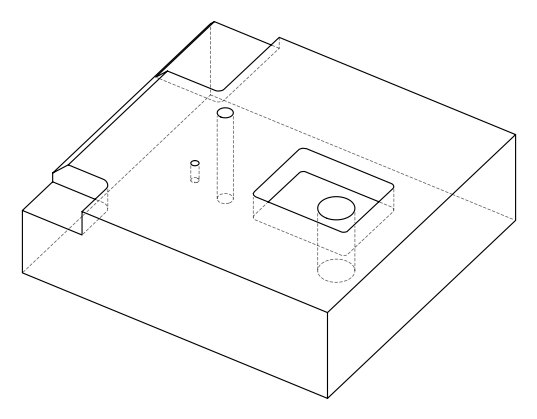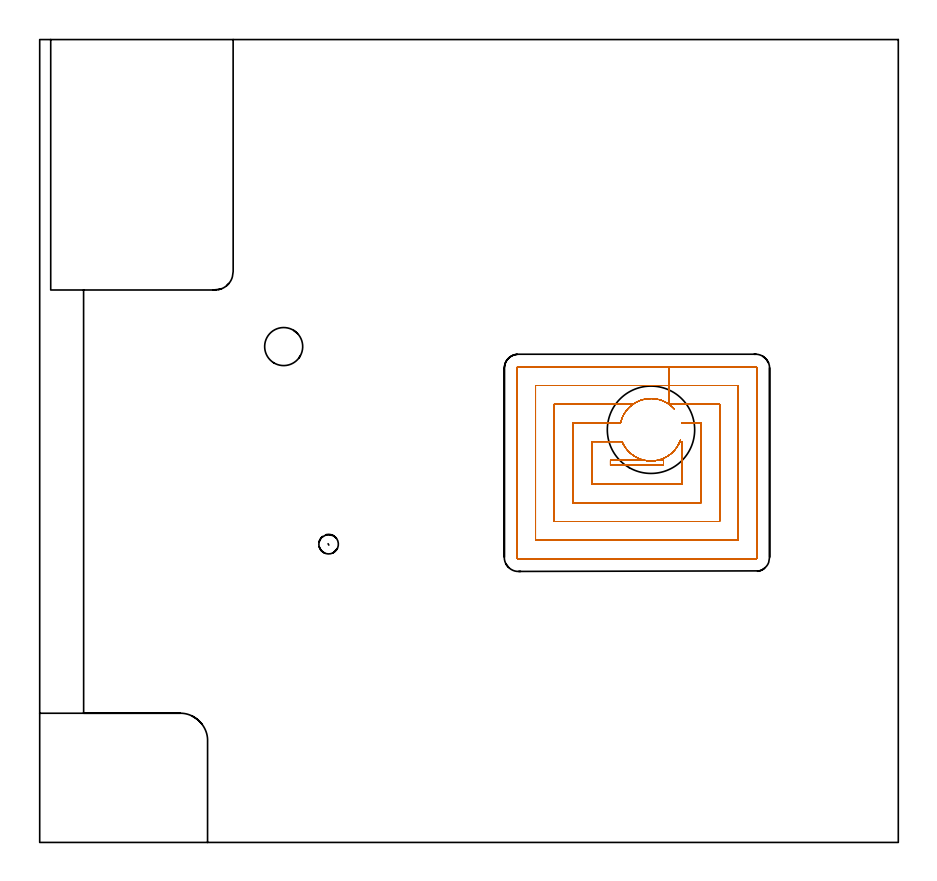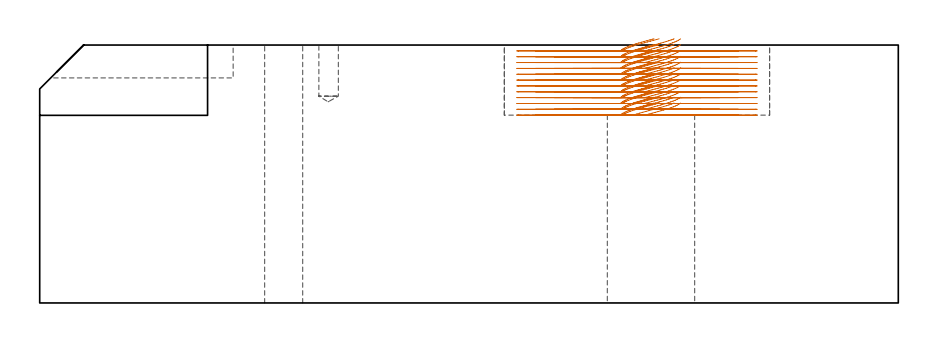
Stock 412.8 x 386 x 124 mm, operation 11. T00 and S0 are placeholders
(PLAN: 11 operations, 8 tool changes, 73.3 min)
(1 SPOT_DRILL | STEP1HOLE | NXT0321_9005460120000 | 0.05 min | 184 mm3)
(2 SPOT_DRILL_1 | STEP1POCKET | NXT0321_9005460120000 | 0.03 min | 1 mm3)
(3 DRILL_BLIND_HOLE_INTO_CENTER | STEP1HOLE | UGT0301_209 | 0.07 min | 723 mm3)
(4 GUN_DRILL_THROUGH_HOLE | STEP1HOLE | UGT0307_008 | 0.68 min | 10850 mm3)
(5 DRILL_TO_ENLARGE_THROUGH_HOLE | STEP1HOLE | UGT0301_252 | 0.53 min | 20800 mm3)
(6 INDEXABLE_INSERT_DRILL_THROUGH_HOLE_FROM_SOLID | STEP1HOLE_1 | NXT0302_036 | 0.39 min | 171719 mm3)
(7 DRILL_BLIND_HOLE_INTO_CENTER_1 | STEP1POCKET | UGT0301_209 | 0.12 min | 1752 mm3)
(8 AREA_MILL | FG_CHAMFER_SURFACE | UGT0205_001 | 15.26 min | 70843 mm3)
(9 MILL_CORNER_NOTCH_RECTANGULAR | CORNER_NOTCH_RECTANGULAR | NXT0201_012 | Follow Part, ap 4, ae 75% | 8.49 min | 154605 mm3)
(10 MILL_CORNER_NOTCH_RECTANGULAR_1 | CORNER_NOTCH_RECTANGULAR_1 | NXT0201_012 | Follow Part, ap 4, ae 75% | 10.78 min | 166346 mm3)
(11 MILL_RECTANGULAR_POCKET | POCKET_RECTANGULAR_STRAIGHT | NXT0201_011 | Follow Part, ap 3, ae 75% | 36.86 min | 400736 mm3)
(TOOL NXT0321_9005460120000 | NC Spot Drill, 142deg, 12mm, Carbide, Uncoated | D12 PA142 FL30 Z2)
(TOOL UGT0301_209 | Twist Drill 9.4 mm | D9.4 PA118 FL78 Z2)
(TOOL UGT0307_008 | Gun Drill 11 mm | D11 PA130 FL24 Z1)
(TOOL UGT0301_252 | Twist Drill 18.3 mm | D18.3 PA118 FL135 Z2)
(TOOL NXT0302_036 | Index. Insert Drill 42mm [880-D4200L50-05] | D42 PA176 FL210 Z2)
(TOOL UGT0205_001 | Chamfer Mill 20 x 3 x 45 deg. | D20 FL50 Z2)
(TOOL NXT0201_012 | ENDMILL 16mm [2P460-1600-NA 1630] | D16 FL38 Z6)
(TOOL NXT0201_011 | ENDMILL 12mm [2P460-1200-NA 1630] | D12 FL38 Z6)
(OP 11 MILL_RECTANGULAR_POCKET)
G17 G21 G94 G90
T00 M6
G54
G17 G0 G90 X308.108 Y193.625 S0 M3
G43 Z134. H1
Z127.
G94 G1 X307.76 Y192.647 Z126.722 F250.
X307.098 Y191.26 Z126.31
X306.299 Y189.947 Z125.898
X305.369 Y188.723 Z125.486
X304.32 Y187.601 Z125.075
X303.161 Y186.592 Z124.663
X301.905 Y185.706 Z124.251
X300.565 Y184.953 Z123.839
X299.155 Y184.342 Z123.427
X298.635 Y184.169 Z123.281
X298.115 Y183.996 Z123.134
X296.813 Y183.679 Z122.775
X295.488 Y183.478 Z122.416
X294.15 Y183.397 Z122.057
X292.811 Y183.435 Z121.698
X291.48 Y183.592 Z121.338
X290.943 Y183.7 Z121.192
X274.4 F500.
Y181.3
X299.9
Y183.7
X296.869
G0 X297.815 Y183.925 Z127.
G1 X296.66 Y183.649 Z126.682 F250.
X295.178 Y183.449 Z126.281
X293.683 Y183.396 Z125.88
X292.191 Y183.493 Z125.479
X290.716 Y183.737 Z125.079
X289.272 Y184.127 Z124.678
X287.874 Y184.659 Z124.277
X286.536 Y185.326 Z123.877
X285.271 Y186.124 Z123.476
X284.091 Y187.043 Z123.075
X283.009 Y188.075 Z122.674
X282.034 Y189.209 Z122.274
X281.409 Y190.096 Z121.983
X281.106 Y190.553 Z121.836
X280.646 Y191.359 Z121.587
X280.236 Y192.193 Z121.338
X280.028 Y192.7 Z121.192
X265.4 F500.
Y172.3
X308.9
Y192.7
X307.771
G0 X295.338 Y213.324 Z127.
G1 X294.808 Y213.381 Z126.857 F250.
X293.401 Y213.4 Z126.48
X291.998 Y213.287 Z126.103
X290.612 Y213.044 Z125.726
X289.255 Y212.671 Z125.349
X287.938 Y212.173 Z124.972
X286.675 Y211.554 Z124.595
X285.474 Y210.82 Z124.217
X284.348 Y209.976 Z123.84
X283.939 Y209.612 Z123.694
X283.529 Y209.248 Z123.547
X282.581 Y208.253 Z123.179
X281.729 Y207.177 Z122.811
X280.977 Y206.027 Z122.443
X280.335 Y204.813 Z122.075
X279.805 Y203.545 Z121.706
X279.394 Y202.235 Z121.338
X279.273 Y201.7 Z121.192
X256.4 F500.
Y163.3
X317.9
Y201.7
X308.531
G0 X305.021 Y208.455 Z127.
G1 X304.614 Y208.911 Z126.836 F250.
X303.571 Y209.878 Z126.455
X302.442 Y210.741 Z126.074
X301.236 Y211.494 Z125.693
X299.964 Y212.129 Z125.312
X298.637 Y212.641 Z124.931
X298.112 Y212.795 Z124.785
X297.586 Y212.949 Z124.638
X296.076 Y213.25 Z124.225
X294.544 Y213.395 Z123.813
X293.005 Y213.382 Z123.4
X291.475 Y213.211 Z122.988
X289.971 Y212.885 Z122.576
X288.508 Y212.406 Z122.163
X287.102 Y211.78 Z121.751
X285.767 Y211.013 Z121.338
X285.318 Y210.7 Z121.192
X247.4 F500.
Y154.3
X326.9
Y210.7
X302.483
Y219.7
X238.4
Y145.3
X335.9
Y219.7
X302.483
Y228.7
X230.1
G3 X229.4 Y228. R0.7
G1 Y137.
G3 X230.1 Y136.3 R0.7
G1 X344.2
G3 X344.9 Y137. R0.7
G1 Y228.
G3 X344.2 Y228.7 R0.7
G1 X302.483
X301.483
G0 X308.108 Y193.618 Z124.192
G1 X307.76 Y192.648 Z123.915 F250.
X307.133 Y191.325 Z123.523
X306.381 Y190.069 Z123.131
X305.51 Y188.892 Z122.738
X304.528 Y187.806 Z122.346
X303.445 Y186.82 Z121.954
X302.271 Y185.945 Z121.561
X301.018 Y185.188 Z121.169
X299.697 Y184.557 Z120.777
X298.32 Y184.057 Z120.384
X297.791 Y183.915 Z120.238
X297.262 Y183.773 Z120.091
X296.99 Y183.713 Z120.016
X296.451 Y183.62 Z119.869
X295.91 Y183.527 Z119.723
X294.432 Y183.402 Z119.325
X292.949 Y183.424 Z118.928
X291.475 Y183.592 Z118.53
X290.938 Y183.7 Z118.383
X274.4 F500.
Y181.3
X299.9
Y183.7
X296.878
G0 X297.814 Y183.921 Z124.192
G1 X297.262 Y183.773 Z124.038 F250.
X296.99 Y183.713 Z123.964
X296.451 Y183.62 Z123.817
X295.91 Y183.527 Z123.67
X294.503 Y183.405 Z123.292
X293.091 Y183.415 Z122.913
X291.686 Y183.559 Z122.535
X290.3 Y183.833 Z122.156
X288.946 Y184.236 Z121.778
X287.636 Y184.765 Z121.399
X286.382 Y185.414 Z121.021
X285.194 Y186.178 Z120.642
X284.083 Y187.05 Z120.264
X283.059 Y188.022 Z119.886
X282.13 Y189.087 Z119.507
X281.463 Y190.014 Z119.201
X281.383 Y190.136 Z119.162
X281.081 Y190.593 Z119.015
X280.635 Y191.38 Z118.773
X280.236 Y192.193 Z118.53
X280.028 Y192.7 Z118.383
X265.4 F500.
Y172.3
X308.9
Y192.7
X307.771
G0 X295.339 Y213.328 Z124.192
G1 X294.126 Y213.406 Z123.866 F250.
X292.636 Y213.355 Z123.466
X291.158 Y213.155 Z123.067
X289.707 Y212.81 Z122.667
X288.297 Y212.323 Z122.267
X286.943 Y211.698 Z121.868
X285.658 Y210.942 Z121.468
X284.454 Y210.062 Z121.069
X283.529 Y209.248 Z120.738
X282.581 Y208.253 Z120.37
X281.729 Y207.177 Z120.002
X280.977 Y206.027 Z119.634
X280.335 Y204.813 Z119.266
X279.805 Y203.545 Z118.898
X279.394 Y202.235 Z118.53
X279.273 Y201.7 Z118.383
X256.4 F500.
Y163.3
X317.9
Y201.7
X308.531
G0 X305.023 Y208.456 Z124.192
G1 X304.794 Y208.724 Z124.097 F250.
X303.721 Y209.749 Z123.699
X302.552 Y210.663 Z123.302
X301.298 Y211.458 Z122.904
X299.973 Y212.125 Z122.506
X298.587 Y212.657 Z122.109
X297.156 Y213.051 Z121.711
X295.694 Y213.3 Z121.314
X294.213 Y213.405 Z120.916
X292.73 Y213.362 Z120.518
X291.258 Y213.173 Z120.121
X289.812 Y212.84 Z119.723
X288.405 Y212.366 Z119.325
X287.053 Y211.755 Z118.928
X285.768 Y211.013 Z118.53
X285.318 Y210.7 Z118.383
X247.4 F500.
Y154.3
X326.9
Y210.7
X302.482
Y219.7
X238.4
Y145.3
X335.9
Y219.7
X302.482
Y228.7
X230.1
G3 X229.4 Y228. R0.7
G1 Y137.
G3 X230.1 Y136.3 R0.7
G1 X344.2
G3 X344.9 Y137. R0.7
G1 Y228.
G3 X344.2 Y228.7 R0.7
G1 X302.482
X301.482
G0 X308.107 Y193.623 Z121.383
G1 X307.86 Y192.89 Z121.176 F250.
X307.221 Y191.486 Z120.763
X306.44 Y190.154 Z120.349
X305.527 Y188.91 Z119.936
X304.491 Y187.766 Z119.522
X303.343 Y186.735 Z119.109
X302.095 Y185.826 Z118.695
X301.626 Y185.544 Z118.548
X301.156 Y185.262 Z118.401
X300.356 Y184.851 Z118.16
X299.532 Y184.488 Z117.919
X299.017 Y184.301 Z117.772
X298.502 Y184.115 Z117.626
X297.13 Y183.745 Z117.245
X295.729 Y183.506 Z116.864
X294.312 Y183.4 Z116.483
X292.892 Y183.429 Z116.103
X291.48 Y183.592 Z115.722
X290.943 Y183.7 Z115.575
X274.4 F500.
Y181.3
X299.9
Y183.7
X296.869
G0 X297.814 Y183.932 Z121.383
G1 X297.037 Y183.724 Z121.168 F250.
X295.54 Y183.484 Z120.761
X294.026 Y183.395 Z120.355
X292.511 Y183.46 Z119.949
X291.01 Y183.676 Z119.543
X289.539 Y184.043 Z119.136
X288.112 Y184.556 Z118.73
X286.745 Y185.211 Z118.324
X285.45 Y186. Z117.917
X284.241 Y186.915 Z117.511
X283.131 Y187.948 Z117.105
X282.13 Y189.087 Z116.698
X281.359 Y190.166 Z116.343
X280.894 Y190.91 Z116.108
X280.236 Y192.193 Z115.722
X280.028 Y192.7 Z115.575
X265.4 F500.
Y172.3
X308.9
Y192.7
X307.773
G0 X295.339 Y213.321 Z121.383
G1 X294.306 Y213.402 Z121.106 F250.
X292.77 Y213.365 Z120.694
X291.245 Y213.171 Z120.282
X289.748 Y212.822 Z119.87
X288.295 Y212.322 Z119.458
X286.901 Y211.676 Z119.047
X285.58 Y210.89 Z118.635
X284.346 Y209.974 Z118.223
X283.936 Y209.61 Z118.076
X283.527 Y209.246 Z117.929
X282.58 Y208.252 Z117.561
X281.727 Y207.175 Z117.193
X280.977 Y206.025 Z116.826
X280.334 Y204.812 Z116.458
X279.805 Y203.545 Z116.09
X279.394 Y202.235 Z115.722
X279.273 Y201.7 Z115.575
X256.4 F500.
Y163.3
X317.9
Y201.7
X308.531
G0 X305.027 Y208.458 Z121.383
G1 X304.112 Y209.398 Z121.032 F250.
X302.944 Y210.377 Z120.623
X301.682 Y211.233 Z120.215
X300.34 Y211.956 Z119.806
X298.932 Y212.539 Z119.398
X297.472 Y212.977 Z118.989
X295.974 Y213.264 Z118.581
X294.456 Y213.398 Z118.173
X292.932 Y213.377 Z117.764
X291.417 Y213.201 Z117.356
X289.929 Y212.873 Z116.947
X288.481 Y212.395 Z116.539
X287.089 Y211.773 Z116.13
X285.768 Y211.013 Z115.722
X285.318 Y210.7 Z115.575
X247.4 F500.
Y154.3
X326.9
Y210.7
X302.482
Y219.7
X238.4
Y145.3
X335.9
Y219.7
X302.482
Y228.7
X230.1
G3 X229.4 Y228. R0.7
G1 Y137.
G3 X230.1 Y136.3 R0.7
G1 X344.2
G3 X344.9 Y137. R0.7
G1 Y228.
G3 X344.2 Y228.7 R0.7
G1 X302.482
X301.482
G0 X308.108 Y193.623 Z118.575
G1 X307.928 Y193.067 Z118.418 F250.
X307.32 Y191.682 Z118.013
X306.576 Y190.365 Z117.608
X305.703 Y189.13 Z117.203
X304.71 Y187.99 Z116.797
X303.608 Y186.954 Z116.392
X302.407 Y186.035 Z115.987
X301.119 Y185.242 Z115.582
X299.759 Y184.582 Z115.176
X299.247 Y184.387 Z115.03
X298.734 Y184.192 Z114.883
X297.321 Y183.788 Z114.489
X295.875 Y183.524 Z114.095
X294.41 Y183.403 Z113.701
X292.94 Y183.426 Z113.307
X291.48 Y183.592 Z112.913
X290.943 Y183.7 Z112.767
X274.4 F500.
Y181.3
X299.9
Y183.7
X296.869
G0 X297.814 Y183.928 Z118.575
G1 X297.338 Y183.792 Z118.442 F250.
X295.909 Y183.529 Z118.053
X294.461 Y183.405 Z117.664
X293.008 Y183.422 Z117.274
X291.564 Y183.578 Z116.885
X290.141 Y183.874 Z116.496
X288.754 Y184.306 Z116.106
X287.414 Y184.869 Z115.717
X286.136 Y185.56 Z115.328
X284.93 Y186.37 Z114.938
X283.808 Y187.293 Z114.549
X282.78 Y188.321 Z114.16
X281.857 Y189.442 Z113.77
X281.041 Y190.66 Z113.377
X280.616 Y191.415 Z113.145
X280.236 Y192.193 Z112.913
X280.028 Y192.7 Z112.767
X265.4 F500.
Y172.3
X308.9
Y192.7
X307.773
G0 X295.338 Y213.324 Z118.575
G1 X294.774 Y213.383 Z118.423 F250.
X293.371 Y213.399 Z118.047
X291.973 Y213.284 Z117.671
X290.591 Y213.039 Z117.295
X289.239 Y212.666 Z116.919
X287.927 Y212.168 Z116.543
X286.667 Y211.55 Z116.167
X285.471 Y210.817 Z115.791
X284.348 Y209.976 Z115.415
X283.938 Y209.612 Z115.269
X283.529 Y209.247 Z115.122
X282.581 Y208.253 Z114.754
X281.728 Y207.177 Z114.386
X280.977 Y206.027 Z114.018
X280.335 Y204.813 Z113.65
X279.805 Y203.545 Z113.281
X279.394 Y202.235 Z112.913
X279.273 Y201.7 Z112.767
X256.4 F500.
Y163.3
X317.9
Y201.7
X308.531
G0 X305.021 Y208.455 Z118.575
G1 X304.599 Y208.926 Z118.406 F250.
X303.552 Y209.894 Z118.023
X302.418 Y210.758 Z117.641
X301.206 Y211.51 Z117.259
X299.929 Y212.145 Z116.877
X298.597 Y212.655 Z116.495
X298.071 Y212.807 Z116.348
X297.545 Y212.959 Z116.202
X296.04 Y213.255 Z115.79
X294.512 Y213.396 Z115.379
X292.979 Y213.38 Z114.968
X291.454 Y213.208 Z114.557
X289.956 Y212.881 Z114.146
X288.498 Y212.402 Z113.735
X287.097 Y211.778 Z113.324
X285.767 Y211.013 Z112.913
X285.318 Y210.7 Z112.767
X247.4 F500.
Y154.3
X326.9
Y210.7
X302.483
Y219.7
X238.4
Y145.3
X335.9
Y219.7
X302.483
Y228.7
X230.1
G3 X229.4 Y228. R0.7
G1 Y137.
G3 X230.1 Y136.3 R0.7
G1 X344.2
G3 X344.9 Y137. R0.7
G1 Y228.
G3 X344.2 Y228.7 R0.7
G1 X302.483
X301.483
G0 X308.108 Y193.624 Z115.767
G1 X307.787 Y192.71 Z115.507 F250.
X307.136 Y191.328 Z115.098
X306.349 Y190.02 Z114.689
X305.433 Y188.798 Z114.279
X304.397 Y187.675 Z113.87
X303.253 Y186.664 Z113.461
X302.012 Y185.774 Z113.052
X300.687 Y185.014 Z112.642
X299.291 Y184.393 Z112.233
X298.773 Y184.215 Z112.086
X298.255 Y184.038 Z111.94
X296.927 Y183.702 Z111.573
X295.575 Y183.488 Z111.206
X294.209 Y183.398 Z110.839
X292.84 Y183.433 Z110.472
X291.48 Y183.592 Z110.105
X290.943 Y183.7 Z109.958
X274.4 F500.
Y181.3
X299.9
Y183.7
X296.869
G0 X297.815 Y183.928 Z115.767
G1 X296.804 Y183.677 Z115.488 F250.
X295.325 Y183.462 Z115.087
X293.831 Y183.395 Z114.686
X292.339 Y183.477 Z114.286
X290.862 Y183.706 Z113.885
X289.415 Y184.082 Z113.485
X288.012 Y184.599 Z113.084
X286.668 Y185.253 Z112.684
X285.395 Y186.037 Z112.283
X284.207 Y186.944 Z111.883
X283.114 Y187.965 Z111.482
X282.129 Y189.089 Z111.082
X281.415 Y190.087 Z110.753
X281.112 Y190.543 Z110.606
X280.648 Y191.355 Z110.355
X280.236 Y192.193 Z110.105
X280.028 Y192.7 Z109.958
X265.4 F500.
Y172.3
X308.9
Y192.7
X307.772
G0 X295.339 Y213.321 Z115.767
G1 X294.342 Y213.402 Z115.499 F250.
X292.801 Y213.368 Z115.086
X291.271 Y213.176 Z114.672
X289.769 Y212.829 Z114.259
X288.311 Y212.329 Z113.846
X286.912 Y211.682 Z113.433
X285.586 Y210.895 Z113.02
X284.348 Y209.976 Z112.607
X283.939 Y209.612 Z112.46
X283.53 Y209.248 Z112.314
X282.582 Y208.254 Z111.945
X281.729 Y207.177 Z111.577
X280.978 Y206.027 Z111.209
X280.335 Y204.813 Z110.841
X279.805 Y203.545 Z110.473
X279.394 Y202.235 Z110.105
X279.273 Y201.7 Z109.958
X256.4 F500.
Y163.3
X317.9
Y201.7
X308.531
G0 X305.02 Y208.454 Z115.767
G1 X304.552 Y208.974 Z115.579 F250.
X303.487 Y209.948 Z115.192
X302.333 Y210.816 Z114.806
X301.101 Y211.569 Z114.419
X299.802 Y212.199 Z114.032
X298.449 Y212.703 Z113.645
X297.922 Y212.85 Z113.498
X297.394 Y212.996 Z113.352
X295.905 Y213.274 Z112.946
X294.396 Y213.4 Z112.54
X292.882 Y213.374 Z112.134
X291.378 Y213.195 Z111.728
X289.899 Y212.865 Z111.322
X288.462 Y212.388 Z110.917
X287.08 Y211.769 Z110.511
X285.767 Y211.013 Z110.105
X285.318 Y210.7 Z109.958
X247.4 F500.
Y154.3
X326.9
Y210.7
X302.484
Y219.7
X238.4
Y145.3
X335.9
Y219.7
X302.484
Y228.7
X230.1
G3 X229.4 Y228. R0.7
G1 Y137.
G3 X230.1 Y136.3 R0.7
G1 X344.2
G3 X344.9 Y137. R0.7
G1 Y228.
G3 X344.2 Y228.7 R0.7
G1 X302.484
X301.484
G0 X308.113 Y193.619 Z112.958
G1 X308.058 Y193.435 Z112.907 F250.
X307.499 Y192.061 Z112.51
X306.807 Y190.75 Z112.112
X305.988 Y189.513 Z111.715
X305.052 Y188.363 Z111.317
X304.007 Y187.311 Z110.92
X302.863 Y186.366 Z110.523
X301.632 Y185.54 Z110.125
X300.325 Y184.839 Z109.728
X298.956 Y184.27 Z109.331
X297.537 Y183.839 Z108.933
X296.35 Y183.593 Z108.609
X295.136 Y183.443 Z108.281
X293.913 Y183.393 Z107.953
X292.69 Y183.443 Z107.625
X291.475 Y183.592 Z107.297
X290.938 Y183.7 Z107.15
X274.4 F500.
Y181.3
X299.9
Y183.7
X296.88
G0 X297.814 Y183.923 Z112.958
G1 X297.537 Y183.839 Z112.881 F250.
X296.35 Y183.593 Z112.556
X294.899 Y183.426 Z112.165
X293.439 Y183.401 Z111.773
X291.983 Y183.517 Z111.382
X290.545 Y183.774 Z110.991
X289.139 Y184.17 Z110.599
X287.778 Y184.7 Z110.208
X286.475 Y185.36 Z109.816
X285.243 Y186.143 Z109.425
X284.092 Y187.042 Z109.034
X283.033 Y188.049 Z108.642
X282.078 Y189.154 Z108.251
X281.235 Y190.345 Z107.86
X280.703 Y191.252 Z107.578
X280.236 Y192.193 Z107.297
X280.028 Y192.7 Z107.15
X265.4 F500.
Y172.3
X308.9
Y192.7
X307.768
G0 X295.341 Y213.321 Z112.958
G1 X294.216 Y213.401 Z112.656 F250.
X292.706 Y213.357 Z112.251
X291.209 Y213.161 Z111.847
X289.739 Y212.817 Z111.442
X288.311 Y212.326 Z111.038
X286.939 Y211.694 Z110.633
X285.638 Y210.928 Z110.228
X284.42 Y210.035 Z109.824
X283.424 Y209.146 Z109.466
X283.046 Y208.749 Z109.319
X282.668 Y208.352 Z109.172
X281.79 Y207.262 Z108.797
X281.018 Y206.094 Z108.422
X280.357 Y204.86 Z108.047
X279.815 Y203.57 Z107.672
X279.394 Y202.235 Z107.297
X279.274 Y201.7 Z107.15
X256.4 F500.
Y163.3
X317.9
Y201.7
X308.529
G0 X305.032 Y208.456 Z112.958
G1 X304.951 Y208.553 Z112.925 F250.
X303.882 Y209.605 Z112.523
X302.713 Y210.545 Z112.121
X301.456 Y211.364 Z111.719
X300.123 Y212.053 Z111.317
X298.729 Y212.606 Z110.915
X297.286 Y213.017 Z110.513
X295.809 Y213.282 Z110.111
X294.314 Y213.399 Z109.709
X292.814 Y213.365 Z109.307
X291.325 Y213.182 Z108.905
X289.861 Y212.851 Z108.503
X288.438 Y212.376 Z108.101
X287.07 Y211.762 Z107.699
X285.769 Y211.013 Z107.297
X285.32 Y210.7 Z107.15
X247.4 F500.
Y154.3
X326.9
Y210.7
X302.478
Y219.7
X238.4
Y145.3
X335.9
Y219.7
X302.478
Y228.7
X230.1
G3 X229.4 Y228. R0.7
G1 Y137.
G3 X230.1 Y136.3 R0.7
G1 X344.2
G3 X344.9 Y137. R0.7
G1 Y228.
G3 X344.2 Y228.7 R0.7
G1 X302.478
X301.478
G0 X308.11 Y193.625 Z110.15
G1 X308.019 Y193.324 Z110.066 F250.
X307.444 Y191.945 Z109.665
X306.735 Y190.631 Z109.265
X305.899 Y189.393 Z108.865
X304.945 Y188.245 Z108.465
X303.881 Y187.197 Z108.065
X302.718 Y186.259 Z107.665
X301.468 Y185.442 Z107.264
X300.143 Y184.754 Z106.864
X298.756 Y184.2 Z106.464
X298.231 Y184.041 Z106.317
X297.706 Y183.883 Z106.17
X296.48 Y183.617 Z105.834
X295.235 Y183.454 Z105.498
X293.981 Y183.395 Z105.161
X292.726 Y183.441 Z104.825
X291.48 Y183.592 Z104.488
X290.943 Y183.7 Z104.342
X274.4 F500.
Y181.3
X299.9
Y183.7
X296.869
G0 X297.817 Y183.916 Z110.15
G1 X297.706 Y183.883 Z110.119 F250.
X296.29 Y183.585 Z109.731
X294.851 Y183.424 Z109.343
X293.404 Y183.403 Z108.955
X291.961 Y183.521 Z108.567
X290.536 Y183.777 Z108.18
X289.143 Y184.17 Z107.792
X287.793 Y184.694 Z107.404
X286.501 Y185.346 Z107.016
X285.277 Y186.119 Z106.628
X284.133 Y187.007 Z106.24
X283.08 Y188. Z105.852
X282.128 Y189.09 Z105.464
X281.546 Y189.894 Z105.198
X281.235 Y190.345 Z105.052
X280.703 Y191.252 Z104.77
X280.236 Y192.193 Z104.488
X280.028 Y192.7 Z104.342
X265.4 F500.
Y172.3
X308.9
Y192.7
X307.768
G0 X295.341 Y213.321 Z110.15
G1 X294.201 Y213.401 Z109.844 F250.
X292.697 Y213.356 Z109.441
X291.205 Y213.161 Z109.037
X289.74 Y212.817 Z108.634
X288.317 Y212.328 Z108.231
X286.949 Y211.699 Z107.828
X285.652 Y210.937 Z107.425
X284.438 Y210.049 Z107.021
X283.526 Y209.245 Z106.696
X283.284 Y209.007 Z106.605
X282.911 Y208.605 Z106.458
X282.538 Y208.204 Z106.311
X281.698 Y207.134 Z105.947
X280.958 Y205.993 Z105.582
X280.324 Y204.789 Z105.218
X279.801 Y203.533 Z104.853
X279.394 Y202.235 Z104.488
X279.274 Y201.7 Z104.342
X256.4 F500.
Y163.3
X317.9
Y201.7
X308.529
G0 X305.03 Y208.455 Z110.15
G1 X304.911 Y208.596 Z110.1 F250.
X303.841 Y209.641 Z109.7
X302.672 Y210.575 Z109.299
X301.416 Y211.387 Z108.898
X300.085 Y212.071 Z108.497
X298.693 Y212.619 Z108.096
X297.253 Y213.025 Z107.695
X295.78 Y213.286 Z107.294
X294.288 Y213.399 Z106.894
X292.792 Y213.364 Z106.493
X291.308 Y213.179 Z106.092
X289.849 Y212.848 Z105.691
X288.43 Y212.373 Z105.29
X287.066 Y211.76 Z104.889
X285.769 Y211.013 Z104.488
X285.32 Y210.7 Z104.342
X247.4 F500.
Y154.3
X326.9
Y210.7
X302.478
Y219.7
X238.4
Y145.3
X335.9
Y219.7
X302.478
Y228.7
X230.1
G3 X229.4 Y228. R0.7
G1 Y137.
G3 X230.1 Y136.3 R0.7
G1 X344.2
G3 X344.9 Y137. R0.7
G1 Y228.
G3 X344.2 Y228.7 R0.7
G1 X302.478
X301.478
G0 X308.108 Y193.623 Z107.342
G1 X307.929 Y193.067 Z107.185 F250.
X307.321 Y191.682 Z106.78
X306.576 Y190.366 Z106.375
X305.703 Y189.13 Z105.969
X304.711 Y187.99 Z105.564
X303.608 Y186.954 Z105.159
X302.407 Y186.035 Z104.754
X301.119 Y185.242 Z104.348
X299.759 Y184.582 Z103.943
X299.247 Y184.387 Z103.796
X298.734 Y184.192 Z103.649
X297.321 Y183.788 Z103.256
X295.875 Y183.524 Z102.862
X294.41 Y183.403 Z102.468
X292.94 Y183.426 Z102.074
X291.48 Y183.592 Z101.68
X290.943 Y183.7 Z101.533
X274.4 F500.
Y181.3
X299.9
Y183.7
X296.869
G0 X297.814 Y183.928 Z107.342
G1 X297.338 Y183.792 Z107.209 F250.
X295.909 Y183.529 Z106.82
X294.461 Y183.405 Z106.43
X293.008 Y183.422 Z106.041
X291.564 Y183.578 Z105.652
X290.141 Y183.874 Z105.262
X288.754 Y184.306 Z104.873
X287.414 Y184.869 Z104.484
X286.136 Y185.56 Z104.094
X284.93 Y186.37 Z103.705
X283.808 Y187.293 Z103.316
X282.78 Y188.321 Z102.926
X281.857 Y189.442 Z102.537
X281.141 Y190.495 Z102.196
X280.661 Y191.33 Z101.938
X280.236 Y192.193 Z101.68
X280.028 Y192.7 Z101.533
X265.4 F500.
Y172.3
X308.9
Y192.7
X307.773
G0 X295.34 Y213.333 Z107.342
G1 X293.98 Y213.408 Z106.977 F250.
X292.491 Y213.342 Z106.577
X291.016 Y213.129 Z106.178
X289.569 Y212.77 Z105.779
X288.165 Y212.269 Z105.379
X286.818 Y211.632 Z104.98
X285.54 Y210.864 Z104.58
X284.345 Y209.973 Z104.181
X283.936 Y209.609 Z104.034
X283.526 Y209.245 Z103.887
X282.579 Y208.251 Z103.52
X281.727 Y207.175 Z103.152
X280.976 Y206.025 Z102.784
X280.334 Y204.811 Z102.416
X279.805 Y203.545 Z102.048
X279.394 Y202.235 Z101.68
X279.273 Y201.7 Z101.533
X256.4 F500.
Y163.3
X317.9
Y201.7
X308.531
G0 X305.026 Y208.459 Z107.342
G1 X304.669 Y208.854 Z107.199 F250.
X303.594 Y209.859 Z106.805
X302.425 Y210.753 Z106.411
X301.175 Y211.528 Z106.016
X299.855 Y212.177 Z105.622
X298.477 Y212.694 Z105.228
X297.056 Y213.073 Z104.834
X295.604 Y213.312 Z104.44
X294.136 Y213.407 Z104.045
X292.665 Y213.358 Z103.651
X291.207 Y213.165 Z103.257
X289.774 Y212.83 Z102.863
X288.381 Y212.357 Z102.468
X287.041 Y211.749 Z102.074
X285.767 Y211.013 Z101.68
X285.318 Y210.7 Z101.533
X247.4 F500.
Y154.3
X326.9
Y210.7
X302.483
Y219.7
X238.4
Y145.3
X335.9
Y219.7
X302.483
Y228.7
X230.1
G3 X229.4 Y228. R0.7
G1 Y137.
G3 X230.1 Y136.3 R0.7
G1 X344.2
G3 X344.9 Y137. R0.7
G1 Y228.
G3 X344.2 Y228.7 R0.7
G1 X302.483
X301.483
G0 X308.108 Y193.623 Z104.533
G1 X307.929 Y193.068 Z104.377 F250.
X307.321 Y191.683 Z103.972
X306.577 Y190.366 Z103.566
X305.704 Y189.131 Z103.161
X304.711 Y187.99 Z102.756
X303.608 Y186.955 Z102.351
X302.407 Y186.035 Z101.945
X301.119 Y185.242 Z101.54
X299.759 Y184.582 Z101.135
X299.247 Y184.387 Z100.988
X298.734 Y184.192 Z100.841
X297.321 Y183.788 Z100.447
X295.875 Y183.524 Z100.053
X294.41 Y183.403 Z99.66
X292.94 Y183.426 Z99.266
X291.48 Y183.592 Z98.872
X290.943 Y183.7 Z98.725
X274.4 F500.
Y181.3
X299.9
Y183.7
X296.869
G0 X297.814 Y183.928 Z104.533
G1 X297.338 Y183.792 Z104.401 F250.
X295.909 Y183.529 Z104.011
X294.461 Y183.405 Z103.622
X293.008 Y183.422 Z103.233
X291.564 Y183.578 Z102.843
X290.141 Y183.874 Z102.454
X288.754 Y184.306 Z102.065
X287.414 Y184.869 Z101.675
X286.136 Y185.56 Z101.286
X284.93 Y186.37 Z100.897
X283.808 Y187.293 Z100.507
X282.78 Y188.321 Z100.118
X281.857 Y189.442 Z99.729
X281.546 Y189.894 Z99.582
X281.235 Y190.345 Z99.435
X280.703 Y191.252 Z99.153
X280.236 Y192.193 Z98.872
X280.028 Y192.7 Z98.725
X265.4 F500.
Y172.3
X308.9
Y192.7
X307.773
G0 X295.338 Y213.324 Z104.533
G1 X294.805 Y213.381 Z104.39 F250.
X293.398 Y213.4 Z104.013
X291.996 Y213.287 Z103.636
X290.61 Y213.043 Z103.259
X289.253 Y212.671 Z102.882
X287.937 Y212.173 Z102.505
X286.674 Y211.554 Z102.128
X285.474 Y210.819 Z101.751
X284.348 Y209.976 Z101.374
X283.939 Y209.612 Z101.227
X283.529 Y209.248 Z101.08
X282.581 Y208.253 Z100.712
X281.728 Y207.177 Z100.344
X280.977 Y206.027 Z99.976
X280.335 Y204.813 Z99.608
X279.805 Y203.545 Z99.24
X279.394 Y202.235 Z98.872
X279.273 Y201.7 Z98.725
X256.4 F500.
Y163.3
X317.9
Y201.7
X308.531
G0 X305.021 Y208.455 Z104.533
G1 X304.611 Y208.914 Z104.368 F250.
X303.568 Y209.88 Z103.988
X302.439 Y210.743 Z103.607
X301.232 Y211.496 Z103.226
X299.96 Y212.131 Z102.845
X298.634 Y212.643 Z102.464
X298.108 Y212.796 Z102.317
X297.582 Y212.95 Z102.17
X296.073 Y213.25 Z101.758
X294.541 Y213.395 Z101.346
X293.003 Y213.382 Z100.933
X291.473 Y213.211 Z100.521
X289.97 Y212.885 Z100.109
X288.507 Y212.406 Z99.696
X287.102 Y211.78 Z99.284
X285.767 Y211.013 Z98.872
X285.318 Y210.7 Z98.725
X247.4 F500.
Y154.3
X326.9
Y210.7
X302.483
Y219.7
X238.4
Y145.3
X335.9
Y219.7
X302.483
Y228.7
X230.1
G3 X229.4 Y228. R0.7
G1 Y137.
G3 X230.1 Y136.3 R0.7
G1 X344.2
G3 X344.9 Y137. R0.7
G1 Y228.
G3 X344.2 Y228.7 R0.7
G1 X302.483
X301.483
G0 X308.108 Y193.624 Z101.725
G1 X307.781 Y192.698 Z101.462 F250.
X307.129 Y191.315 Z101.052
X306.34 Y190.006 Z100.642
X305.421 Y188.783 Z100.233
X304.383 Y187.661 Z99.823
X303.235 Y186.65 Z99.413
X301.991 Y185.761 Z99.004
X300.663 Y185.003 Z98.594
X299.265 Y184.384 Z98.184
X298.747 Y184.206 Z98.037
X298.228 Y184.03 Z97.89
X296.906 Y183.697 Z97.525
X295.558 Y183.486 Z97.16
X294.197 Y183.398 Z96.794
X292.834 Y183.433 Z96.429
X291.48 Y183.592 Z96.064
X290.943 Y183.7 Z95.917
X274.4 F500.
Y181.3
X299.9
Y183.7
X296.869
G0 X297.815 Y183.928 Z101.725
G1 X296.779 Y183.672 Z101.439 F250.
X295.301 Y183.46 Z101.039
X293.81 Y183.395 Z100.639
X292.319 Y183.479 Z100.239
X290.844 Y183.71 Z99.839
X289.4 Y184.086 Z99.439
X287.999 Y184.604 Z99.039
X286.658 Y185.258 Z98.639
X285.387 Y186.043 Z98.239
X284.201 Y186.949 Z97.839
X283.111 Y187.969 Z97.439
X282.127 Y189.091 Z97.039
X281.422 Y190.073 Z96.715
X281.007 Y190.717 Z96.51
X280.601 Y191.444 Z96.287
X280.236 Y192.193 Z96.063
X280.028 Y192.7 Z95.917
X265.4 F500.
Y172.3
X308.9
Y192.7
X307.771
G0 X295.338 Y213.324 Z101.725
G1 X294.83 Y213.38 Z101.588 F250.
X293.42 Y213.401 Z101.21
X292.014 Y213.29 Z100.832
X290.625 Y213.047 Z100.455
X289.265 Y212.675 Z100.077
X287.946 Y212.177 Z99.699
X286.68 Y211.557 Z99.321
X285.477 Y210.821 Z98.943
X284.349 Y209.976 Z98.566
X283.939 Y209.612 Z98.419
X283.53 Y209.248 Z98.272
X282.582 Y208.254 Z97.904
X281.729 Y207.177 Z97.536
X280.978 Y206.027 Z97.168
X280.335 Y204.813 Z96.8
X279.805 Y203.545 Z96.432
X279.394 Y202.235 Z96.063
X279.273 Y201.7 Z95.917
X256.4 F500.
Y163.3
X317.9
Y201.7
X308.531
G0 X305.021 Y208.455 Z101.725
G1 X304.622 Y208.902 Z101.564 F250.
X303.583 Y209.868 Z101.184
X302.457 Y210.731 Z100.804
X301.254 Y211.484 Z100.424
X299.986 Y212.12 Z100.044
X298.663 Y212.633 Z99.664
X298.138 Y212.788 Z99.517
X297.612 Y212.942 Z99.37
X296.1 Y213.247 Z98.957
X294.564 Y213.394 Z98.543
X293.022 Y213.383 Z98.13
X291.489 Y213.213 Z97.717
X289.981 Y212.888 Z97.303
X288.514 Y212.409 Z96.89
X287.105 Y211.782 Z96.477
X285.767 Y211.013 Z96.063
X285.318 Y210.7 Z95.917
X247.4 F500.
Y154.3
X326.9
Y210.7
X302.484
Y219.7
X238.4
Y145.3
X335.9
Y219.7
X302.484
Y228.7
X230.1
G3 X229.4 Y228. R0.7
G1 Y137.
G3 X230.1 Y136.3 R0.7
G1 X344.2
G3 X344.9 Y137. R0.7
G1 Y228.
G3 X344.2 Y228.7 R0.7
G1 X302.484
X301.484
G0 X308.112 Y193.64 Z98.917
G1 X307.846 Y192.858 Z98.695 F250.
X307.211 Y191.469 Z98.286
X306.437 Y190.153 Z97.877
X305.535 Y188.921 Z97.468
X304.511 Y187.788 Z97.059
X303.378 Y186.765 Z96.65
X302.147 Y185.862 Z96.241
X300.831 Y185.088 Z95.831
X299.442 Y184.453 Z95.422
X298.926 Y184.269 Z95.275
X298.409 Y184.086 Z95.129
X297.057 Y183.73 Z94.754
X295.678 Y183.501 Z94.379
X294.283 Y183.402 Z94.005
X292.885 Y183.432 Z93.63
X291.496 Y183.592 Z93.255
X290.958 Y183.7 Z93.108
X274.4 F500.
Y181.3
X299.9
Y183.7
X296.863
G0 X297.816 Y183.933 Z98.917
G1 X296.913 Y183.7 Z98.667 F250.
X295.385 Y183.47 Z98.253
X293.842 Y183.397 Z97.839
X292.299 Y183.484 Z97.425
X290.773 Y183.728 Z97.011
X289.281 Y184.128 Z96.597
X287.837 Y184.678 Z96.183
X286.457 Y185.374 Z95.768
X285.156 Y186.208 Z95.354
X283.948 Y187.171 Z94.94
X282.844 Y188.252 Z94.526
X281.858 Y189.442 Z94.112
X281.531 Y189.915 Z93.958
X281.222 Y190.367 Z93.811
X280.697 Y191.263 Z93.533
X280.236 Y192.193 Z93.255
X280.028 Y192.7 Z93.108
X265.4 F500.
Y172.3
X308.9
Y192.7
X307.771
G0 X295.337 Y213.324 Z98.917
G1 X294.779 Y213.383 Z98.766 F250.
X293.375 Y213.399 Z98.39
X291.976 Y213.285 Z98.014
X290.594 Y213.04 Z97.638
X289.241 Y212.667 Z97.262
X287.929 Y212.169 Z96.886
X286.669 Y211.551 Z96.51
X285.472 Y210.818 Z96.134
X284.349 Y209.976 Z95.757
X283.939 Y209.612 Z95.611
X283.53 Y209.248 Z95.464
X282.891 Y208.598 Z95.22
X282.293 Y207.911 Z94.976
X281.961 Y207.475 Z94.829
X281.63 Y207.038 Z94.682
X280.913 Y205.916 Z94.325
X280.299 Y204.736 Z93.969
X279.791 Y203.505 Z93.612
X279.394 Y202.235 Z93.255
X279.273 Y201.7 Z93.108
X256.4 F500.
Y163.3
X317.9
Y201.7
X308.531
G0 X305.022 Y208.456 Z98.917
G1 X304.738 Y208.782 Z98.801 F250.
X303.675 Y209.79 Z98.408
X302.518 Y210.688 Z98.016
X301.279 Y211.47 Z97.623
X299.97 Y212.127 Z97.231
X298.603 Y212.653 Z96.838
X298.077 Y212.805 Z96.692
X297.551 Y212.958 Z96.545
X296.045 Y213.255 Z96.134
X294.517 Y213.396 Z95.722
X292.982 Y213.38 Z95.311
X291.457 Y213.208 Z94.9
X289.958 Y212.881 Z94.489
X288.5 Y212.403 Z94.078
X287.098 Y211.778 Z93.666
X285.767 Y211.013 Z93.255
X285.318 Y210.7 Z93.108
X247.4 F500.
Y154.3
X326.9
Y210.7
X302.483
Y219.7
X238.4
Y145.3
X335.9
Y219.7
X302.483
Y228.7
X230.1
G3 X229.4 Y228. R0.7
G1 Y137.
G3 X230.1 Y136.3 R0.7
G1 X344.2
G3 X344.9 Y137. R0.7
G1 Y228.
G3 X344.2 Y228.7 R0.7
G1 X302.483
X301.483
G0 X308.116 Y193.637 Z96.108
G1 X307.795 Y192.728 Z95.85 F250.
X307.182 Y191.412 Z95.461
X306.445 Y190.162 Z95.072
X305.591 Y188.989 Z94.683
X304.627 Y187.903 Z94.294
X303.563 Y186.916 Z93.905
X302.409 Y186.036 Z93.517
X301.175 Y185.272 Z93.128
X299.873 Y184.631 Z92.739
X298.734 Y184.192 Z92.412
X297.324 Y183.79 Z92.019
X295.881 Y183.527 Z91.626
X294.42 Y183.406 Z91.233
X292.953 Y183.428 Z90.84
X291.496 Y183.592 Z90.447
X290.958 Y183.7 Z90.3
X274.4 F500.
Y181.3
X299.9
Y183.7
X296.863
G0 X297.816 Y183.93 Z96.108
G1 X297.338 Y183.793 Z95.975 F250.
X295.909 Y183.531 Z95.586
X294.461 Y183.407 Z95.196
X293.009 Y183.424 Z94.807
X291.565 Y183.581 Z94.418
X290.142 Y183.877 Z94.029
X288.755 Y184.308 Z93.64
X287.416 Y184.872 Z93.25
X286.138 Y185.562 Z92.861
X284.932 Y186.372 Z92.472
X283.81 Y187.294 Z92.083
X282.782 Y188.321 Z91.693
X281.858 Y189.442 Z91.304
X281.531 Y189.915 Z91.15
X281.222 Y190.367 Z91.003
X280.697 Y191.263 Z90.725
X280.236 Y192.193 Z90.447
X280.028 Y192.7 Z90.3
X265.4 F500.
Y172.3
X308.9
Y192.7
X307.773
G0 X295.338 Y213.324 Z96.108
G1 X294.771 Y213.383 Z95.955 F250.
X293.368 Y213.399 Z95.58
X291.97 Y213.284 Z95.204
X290.589 Y213.039 Z94.828
X289.237 Y212.665 Z94.452
X287.925 Y212.168 Z94.076
X286.666 Y211.549 Z93.7
X285.47 Y210.817 Z93.324
X284.347 Y209.975 Z92.948
X283.938 Y209.611 Z92.802
X283.618 Y209.327 Z92.687
X283.316 Y209.025 Z92.572
X282.928 Y208.638 Z92.426
X281.975 Y207.509 Z92.03
X281.138 Y206.292 Z91.634
X280.424 Y204.999 Z91.238
X279.841 Y203.642 Z90.843
X279.394 Y202.235 Z90.447
X279.273 Y201.7 Z90.3
X256.4 F500.
Y163.3
X317.9
Y201.7
X308.531
G0 X305.022 Y208.456 Z96.108
G1 X304.737 Y208.784 Z95.992 F250.
X303.672 Y209.792 Z95.599
X302.514 Y210.691 Z95.206
X301.273 Y211.473 Z94.813
X299.962 Y212.13 Z94.42
X298.594 Y212.656 Z94.027
X298.067 Y212.808 Z93.881
X297.541 Y212.96 Z93.734
X296.036 Y213.256 Z93.323
X294.509 Y213.396 Z92.912
X292.976 Y213.38 Z92.501
X291.452 Y213.207 Z92.09
X289.954 Y212.88 Z91.679
X288.497 Y212.402 Z91.269
X287.097 Y211.778 Z90.858
X285.767 Y211.013 Z90.447
X285.318 Y210.7 Z90.3
X247.4 F500.
Y154.3
X326.9
Y210.7
X302.483
Y219.7
X238.4
Y145.3
X335.9
Y219.7
X302.483
Y228.7
X230.1
G3 X229.4 Y228. R0.7
G1 Y137.
G3 X230.1 Y136.3 R0.7
G1 X344.2
G3 X344.9 Y137. R0.7
G1 Y228.
G3 X344.2 Y228.7 R0.7
G1 X302.483
X301.483
G0 Z134.
M5
M2
